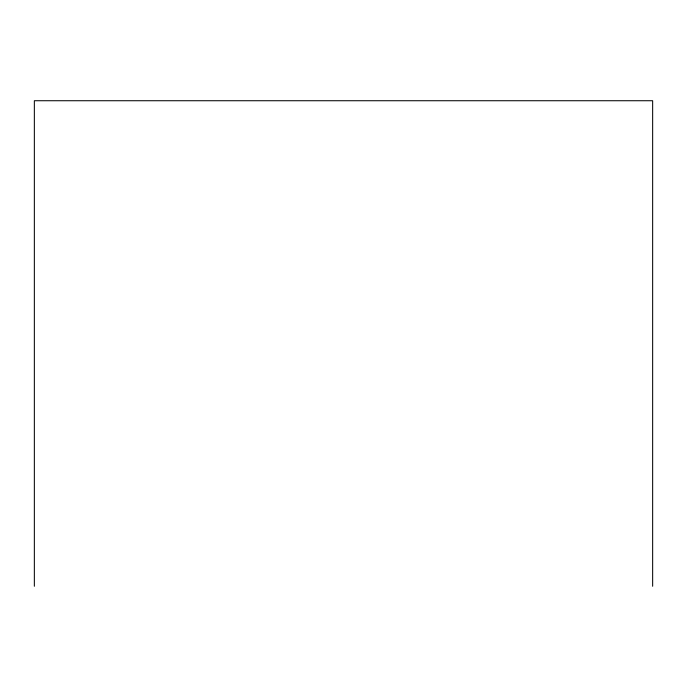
<?xml version="1.0" encoding="UTF-8"?>
<svg xmlns="http://www.w3.org/2000/svg" width="687" height="687" viewBox="0 0 687 687"><rect width="100%" height="100%" fill="white"/><g stroke="black" fill="none" stroke-linecap="round" stroke-linejoin="round"><path stroke-width="1.03" d="M652.65 586.269L652.65 100.731L34.35 100.731L34.35 586.269"/></g></svg>
